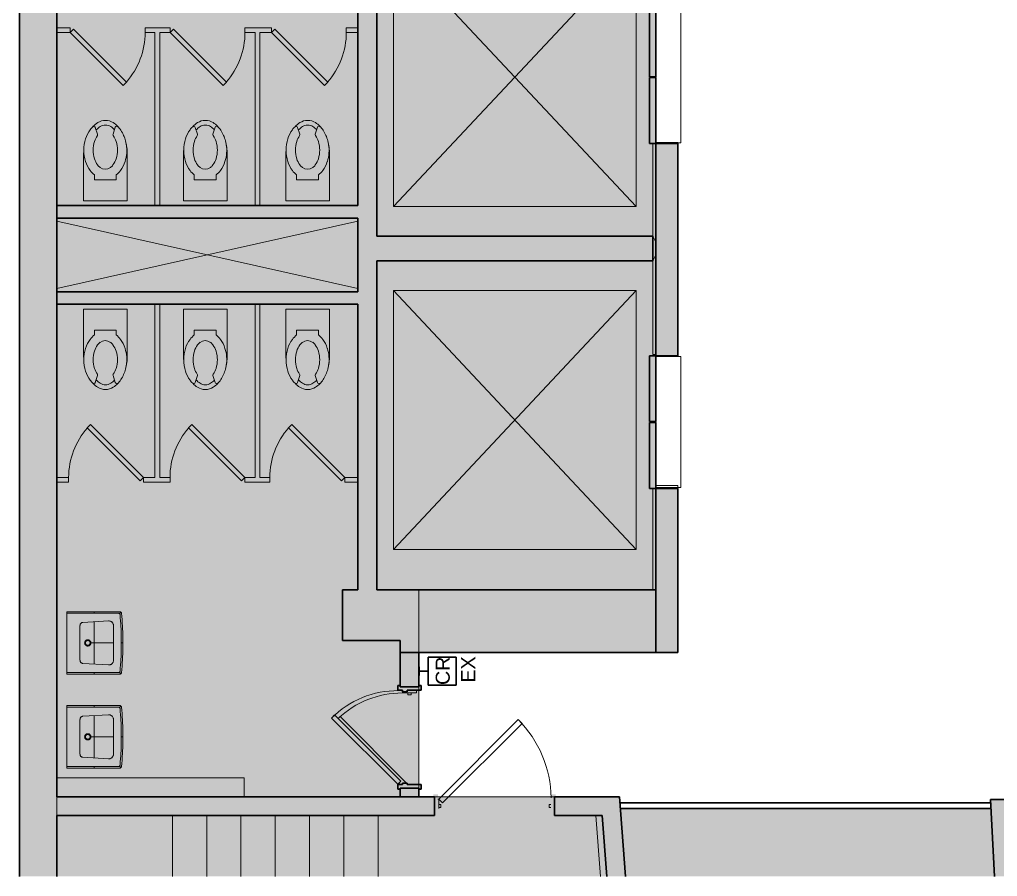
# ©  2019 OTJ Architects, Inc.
# Model space of a CAD drawing. Header units: inches. Extents: x 1808 to 2428, y 950 to 1857.
# Drawn here: x 1807.6 to 2121.1, y 949.7 to 1224.3 of the extents above; entities that cross this region are included whole.
import ezdxf

# ---------------------------------------------------------------- set-up
doc = ezdxf.new("R2010")
doc.units = ezdxf.units.IN
doc.header["$MEASUREMENT"] = 0
for name, color, linetype, lineweight in [('1600 K ST MEZZANINE_dwg', 8, 'Continuous', 9), ('A-ANNO-NOTE', 131, 'Continuous', 40), ('A-DETL-GENF', 92, 'Continuous', 9), ('A-DETL-THIN', 151, 'Continuous', 9), ('A-DOOR', 31, 'Continuous', 18), ('A-Door-Exst', 7, 'Continuous', 9), ('A-FLOR-HRAL', 11, 'Continuous', 9), ('A-Flor-Hral-Exst', 7, 'Continuous', 9), ('A-WALL', 113, 'Continuous', 18), ('A-Wall-Exst', 7, 'Continuous', 9), ('A-WALL-PATT', 111, 'Continuous', 18), ('E-ELEC-FIXT', 91, 'Continuous', 9), ('I-WALL', 2, 'Continuous', 18), ('XAR$0$AFLEV', 7, 'Continuous', 9), ('XAR$0$AFLST', 7, 'Continuous', 9), ('XAR$0$AWA', 7, 'Continuous', 9), ('XAR$0$PFI', 7, 'Continuous', 9)]:
    doc.layers.add(name, color=color, linetype=linetype, lineweight=lineweight)
doc.styles.add('Swis721 Lt BT', font='swissl.ttf', dxfattribs={"height": 4.5})

# ---------------------------------------------------------------- blocks, each defined once
blk = doc.blocks.new('ELEVATOR DOOR - 42_ x 84_-7366701-MEZZANINE  POWER _ SIGNAL')
at = {"layer": 'A-DOOR'}
for points in [[(-4.03, -3.5), (-25.15, -3.5), (-25.15, -5.5), (-4.03, -5.5)], [(17.35, -3.5), (-3.78, -3.5), (-3.78, -5.5), (17.35, -5.5)]]:
    blk.add_hatch(color=250, dxfattribs=at).paths.add_polyline_path(points, flags=0)
for p, q in [((17.1, 4.5), (-24.9, 4.5)), ((-24.9, 4.5), (-24.9, -3.5)), ((17.1, -3.5), (17.1, 4.5)), ((-4.03, -3.5), (-3.78, -3.5))]:
    blk.add_line(p, q, dxfattribs=at)
at = {"layer": 'A-DOOR', "color": 8, "lineweight": 30}
for p, q in [((-25.15, -5.5), (-25.15, -3.5)), ((-25.15, -3.5), (-4.03, -3.5)), ((-4.03, -5.5), (-25.15, -5.5)), ((-4.03, -3.5), (-4.03, -5.5)), ((-3.78, -5.5), (-3.78, -3.5)), ((-3.78, -3.5), (17.35, -3.5)), ((17.35, -5.5), (-3.78, -5.5)), ((17.35, -3.5), (17.35, -5.5))]:
    blk.add_line(p, q, dxfattribs=at)
blk = doc.blocks.new('ELEVATOR DOOR - 42_ x 84_-7366661-MEZZANINE  POWER _ SIGNAL')
at = {"layer": 'A-DOOR'}
for points in [[(-25.15, 5.5), (-25.15, 3.5), (-4.03, 3.5), (-4.03, 5.5)], [(-3.78, 5.5), (-3.78, 3.5), (17.35, 3.5), (17.35, 5.5)]]:
    blk.add_hatch(color=250, dxfattribs=at).paths.add_polyline_path(points, flags=0)
at = {"layer": 'A-DOOR', "color": 8, "lineweight": 30}
for p, q in [((-4.03, 5.5), (-25.15, 5.5)), ((-25.15, 5.5), (-25.15, 3.5)), ((-25.15, 3.5), (-4.03, 3.5)), ((-4.03, 3.5), (-4.03, 5.5)), ((17.35, 5.5), (-3.78, 5.5)), ((-3.78, 5.5), (-3.78, 3.5)), ((-3.78, 3.5), (17.35, 3.5)), ((17.35, 3.5), (17.35, 5.5))]:
    blk.add_line(p, q, dxfattribs=at)
at = {"layer": 'A-DOOR'}
for p, q in [((-24.9, 3.5), (-24.9, -4.5)), ((-3.78, 3.5), (-4.03, 3.5)), ((17.1, -4.5), (17.1, 3.5)), ((-24.9, -4.5), (17.1, -4.5))]:
    blk.add_line(p, q, dxfattribs=at)
blk = doc.blocks.new('1600 K ST MEZZANINE_dwg-7073454-MEZZANINE  POWER _ SIGNAL')
at = {"layer": 'A-Door-Exst'}
for p, q in [((1934.88, 1008.51), (1934.88, 1009.38)), ((1929.26, 979.63), (1929.77, 979.13)), ((1933.13, 979.14), (1932.13, 979.14))]:
    blk.add_line(p, q, dxfattribs=at)
at = {"layer": 'A-Door-Exst', "flags": 128}
for points in [[(1930.38, 1008.88), (1930.38, 1008.51), (1934.88, 1008.51)], [(1931.49, 979.63), (1931.62, 979.75), (1910.4, 1000.97), (1909.76, 1000.32)], [(1941.75, 974.5), (1942.03, 974.5), (1942.03, 971.5)], [(1978, 971.75), (1977.41, 971.75), (1977.41, 972.75), (1978, 972.75)]]:
    blk.add_lwpolyline(points, dxfattribs=at)
for points in [[(1933.13, 1008.51), (1933.13, 1007.89), (1932.13, 1007.89), (1932.13, 1008.51)], [(1942.03, 974.5), (1943.27, 973.27), (1968.73, 998.72), (1967.49, 999.96)], [(1942.03, 971.75), (1942.66, 971.75), (1942.66, 972.75), (1942.03, 972.75)]]:
    blk.add_lwpolyline(points, close=True, dxfattribs=at)
at = {"layer": 'A-Door-Exst'}
for centre, radius, start, end in [((1930.38, 978.51), 30, 90, 133.3989), ((1942.03, 974.5), 36, 0.6708, 45)]:
    blk.add_arc(centre, radius, start, end, dxfattribs=at)
at = {"layer": 'A-Flor-Hral-Exst'}
for p, q in [((2000.23, 973.38), (2119, 973.38)), ((2000.23, 971.38), (2119.1, 971.38))]:
    blk.add_line(p, q, dxfattribs=at)
at = {"layer": 'A-Wall-Exst'}
for p, q in [((2010.63, 1184.58), (2010.63, 1154.95)), ((2010.63, 1074.08), (2010.63, 1041.58)), ((1992.38, 969.25), (1993.91, 949.7))]:
    blk.add_line(p, q, dxfattribs=at)
at = {"layer": 'A-Wall-Exst', "flags": 128}
for points in [[(2018.63, 1184.58), (2018.63, 1184.95), (2011.63, 1184.95)], [(2010.63, 1146.95), (2010.63, 1116.95), (2011.63, 1116.95)], [(2018.63, 1074.08), (2018.63, 1074.95), (2011.63, 1074.95)]]:
    blk.add_lwpolyline(points, dxfattribs=at)
at = {"layer": 'A-WALL-PATT', "color": 7, "lineweight": 9}
for p, q in [((2011.63, 1116.95), (2010.63, 1116.95)), ((2011.63, 1074.95), (2018.63, 1074.95))]:
    blk.add_line(p, q, dxfattribs=at)
at = {"layer": 'A-WALL-PATT', "color": 7, "lineweight": 9, "flags": 128}
blk.add_lwpolyline([(2011.63, 1184.95), (2012.63, 1184.95), (2018.63, 1184.95)], dxfattribs=at)
for points in [[(2011.63, 1152.95), (2010.63, 1154.95)], [(2011.63, 1148.95), (2010.63, 1146.95)]]:
    blk.add_lwpolyline(points, close=True, dxfattribs=at)
at = {"layer": 'XAR$0$AFLEV'}
for p, q in [((1916.13, 1159.68), (1819.63, 1138.08)), ((1819.63, 1159.68), (1916.13, 1138.08))]:
    blk.add_line(p, q, dxfattribs=at)
at = {"layer": 'XAR$0$AFLEV', "flags": 128}
for points in [[(2005.28, 1247.45), (1927.48, 1247.45), (1927.48, 1164.45), (2005.28, 1164.45), (2005.28, 1247.45), (1927.48, 1164.45), (2005.28, 1164.45), (1927.48, 1247.45)], [(2005.28, 1137.45), (1927.48, 1137.45), (1927.48, 1054.45), (2005.28, 1054.45), (2005.28, 1137.45), (1927.48, 1054.45), (2005.28, 1054.45), (1927.48, 1137.45)]]:
    blk.add_lwpolyline(points, dxfattribs=at)
at = {"layer": 'XAR$0$AFLST'}
for p, q in [((1856.62, 969.25), (1856.62, 949.7)), ((1867.62, 969.25), (1867.62, 949.7)), ((1878.62, 969.25), (1878.62, 949.7)), ((1889.62, 969.25), (1889.62, 949.7)), ((1900.62, 969.25), (1900.62, 949.7)), ((1911.62, 969.25), (1911.62, 949.7)), ((1922.62, 969.25), (1922.62, 949.7))]:
    blk.add_line(p, q, dxfattribs=at)
at = {"layer": 'XAR$0$AWA', "flags": 128}
blk.add_lwpolyline([(1819.63, 981.25), (1879.63, 981.25), (1879.63, 975.25)], dxfattribs=at)
at = {"layer": 'XAR$0$PFI'}
for p, q in [((1832.65, 1187.56), (1831.92, 1189.76)), ((1838.33, 1189.79), (1837.59, 1187.56)), ((1864.68, 1187.56), (1863.95, 1189.76)), ((1870.36, 1189.79), (1869.62, 1187.56)), ((1897.49, 1187.56), (1896.76, 1189.76)), ((1903.17, 1189.79), (1902.43, 1187.56)), ((1832.65, 1110.2), (1831.92, 1107.99)), ((1838.33, 1107.97), (1837.59, 1110.2)), ((1864.68, 1110.2), (1863.95, 1107.99)), ((1870.36, 1107.97), (1869.62, 1110.2)), ((1897.49, 1110.2), (1896.76, 1107.99)), ((1903.17, 1107.97), (1902.43, 1110.2)), ((1839.35, 1034.04), (1822.75, 1034.04)), ((1836.17, 1031.58), (1827.95, 1031.12)), ((1831.53, 1034.04), (1831.53, 1034.54)), ((1840.14, 1034.41), (1839.68, 1033.91)), ((1827, 1018.96), (1827, 1030.12)), ((1831.53, 1017.76), (1831.53, 1031.32)), ((1837.75, 1019), (1837.75, 1030.08)), ((1840.21, 1024.54), (1840.21, 1027.56)), ((1830.5, 1024.54), (1837.75, 1024.54)), ((1836.17, 1017.5), (1827.95, 1017.96)), ((1831.53, 1014.54), (1831.53, 1015.04)), ((1840.14, 1014.67), (1839.68, 1015.17)), ((1839.35, 1003.95), (1822.75, 1003.95)), ((1831.53, 1003.95), (1831.53, 1004.45)), ((1840.14, 1004.32), (1839.68, 1003.82)), ((1836.17, 1001.48), (1827.95, 1001.03)), ((1831.53, 987.67), (1831.53, 1001.22)), ((1827, 988.86), (1827, 1000.03)), ((1837.75, 988.91), (1837.75, 999.99)), ((1840.21, 994.45), (1840.21, 997.46)), ((1830.5, 994.45), (1837.75, 994.45)), ((1836.17, 987.41), (1827.95, 987.87)), ((1831.53, 984.45), (1831.53, 984.95)), ((1840.14, 984.58), (1839.68, 985.08))]:
    blk.add_line(p, q, dxfattribs=at)
at = {"layer": 'XAR$0$PFI', "flags": 128}
for points in [[(1819.63, 1220.18), (1823.88, 1220.18), (1840.85, 1203.21), (1841.91, 1204.27), (1824.94, 1221.24), (1823.88, 1220.18), (1823.88, 1221.68), (1819.63, 1221.68)], [(1851.05, 1164.68), (1851.05, 1220.18), (1847.88, 1220.18), (1847.88, 1221.68), (1855.9, 1221.68), (1855.9, 1220.18), (1856.96, 1221.24), (1873.93, 1204.27), (1872.87, 1203.21), (1855.9, 1220.18), (1852.55, 1220.18), (1852.55, 1164.68)], [(1905.36, 1203.21), (1888.39, 1220.18), (1888.39, 1221.68), (1879.9, 1221.68), (1879.9, 1220.18), (1883.21, 1220.18), (1883.21, 1164.68)], [(1884.71, 1164.68), (1884.71, 1220.18), (1888.39, 1220.18), (1889.45, 1221.24), (1906.42, 1204.27), (1905.36, 1203.21)], [(1916.13, 1221.68), (1912.39, 1221.68), (1912.39, 1220.18), (1916.13, 1220.18)], [(1828.17, 1181.13), (1828.17, 1166.26), (1842.17, 1166.26), (1842.17, 1181.13)], [(1860.2, 1181.13), (1860.2, 1166.26), (1874.2, 1166.26), (1874.2, 1181.13)], [(1893.01, 1181.13), (1893.01, 1166.26), (1907.01, 1166.26), (1907.01, 1181.13)], [(1831.62, 1174.52), (1831.62, 1172.97), (1838.62, 1172.97), (1838.62, 1174.52)], [(1863.65, 1174.52), (1863.65, 1172.97), (1870.65, 1172.97), (1870.65, 1174.52)], [(1896.46, 1174.52), (1896.46, 1172.97), (1903.46, 1172.97), (1903.46, 1174.52)], [(1851.05, 1133.08), (1851.05, 1077.58), (1847.37, 1077.58), (1846.31, 1076.52), (1829.34, 1093.49), (1830.4, 1094.55)], [(1830.4, 1094.55), (1847.37, 1077.58), (1847.37, 1076.08), (1855.86, 1076.08), (1855.86, 1077.58), (1852.55, 1077.58), (1852.55, 1133.08)], [(1884.71, 1133.08), (1884.71, 1077.58), (1887.88, 1077.58), (1887.88, 1076.08), (1879.86, 1076.08), (1879.86, 1077.58), (1878.8, 1076.52), (1861.83, 1093.49), (1862.89, 1094.55), (1879.86, 1077.58), (1883.21, 1077.58), (1883.21, 1133.08)], [(1828.17, 1116.62), (1828.17, 1131.5), (1842.17, 1131.5), (1842.17, 1116.62)], [(1860.2, 1116.62), (1860.2, 1131.5), (1874.2, 1131.5), (1874.2, 1116.62)], [(1893.01, 1116.62), (1893.01, 1131.5), (1907.01, 1131.5), (1907.01, 1116.62)], [(1831.62, 1123.23), (1831.62, 1124.79), (1838.62, 1124.79), (1838.62, 1123.23)], [(1863.65, 1123.23), (1863.65, 1124.79), (1870.65, 1124.79), (1870.65, 1123.23)], [(1896.46, 1123.23), (1896.46, 1124.79), (1903.46, 1124.79), (1903.46, 1123.23)], [(1916.13, 1077.58), (1911.88, 1077.58), (1894.91, 1094.55), (1893.85, 1093.49), (1910.82, 1076.52), (1911.88, 1077.58), (1911.88, 1076.08), (1916.13, 1076.08)], [(1819.63, 1076.08), (1823.37, 1076.08), (1823.37, 1077.58), (1819.63, 1077.58)], [(1839.35, 1015.04), (1822.75, 1015.04), (1822.75, 1034.04), (1822.75, 1034.54), (1839.8, 1034.54)], [(1840.7, 1021.35), (1840.71, 1024.54), (1840.7, 1027.73)], [(1840.21, 1021.52), (1840.21, 1024.54), (1840.75, 1024.54)], [(1839.8, 1014.54), (1822.75, 1014.54), (1822.75, 1015.04)], [(1839.35, 984.95), (1822.75, 984.95), (1822.75, 1003.95), (1822.75, 1004.45), (1839.8, 1004.45)], [(1840.7, 991.26), (1840.71, 994.45), (1840.7, 997.63)], [(1840.21, 991.43), (1840.21, 994.45), (1840.75, 994.45)], [(1839.8, 984.45), (1822.75, 984.45), (1822.75, 984.95)]]:
    blk.add_lwpolyline(points, dxfattribs=at)
at = {"layer": 'XAR$0$PFI'}
for centre, radius, start, end in [((1823.88, 1220.18), 24, 318.5833, 0), ((1855.9, 1220.18), 24, 318.5833, 0), ((1888.39, 1220.18), 24, 318.5833, 0), ((1835.17, 1187.39), 4.62, 90, 122.7617), ((1835.17, 1187.39), 4.62, 57.2383, 90), ((1867.2, 1187.39), 4.62, 90, 122.7617), ((1867.2, 1187.39), 4.62, 57.2383, 90), ((1900.01, 1187.39), 4.62, 90, 122.7617), ((1900.01, 1187.39), 4.62, 57.2383, 90), ((1837.92, 1183.3), 9.56, 143.3275, 162.8584), ((1836.21, 1184.57), 7.43, 133.4258, 143.3275), ((1831.45, 1189.6), 0.5, 18.2438, 133.4259), ((1837.1, 1184.4), 8.18, 122.7616, 136.6903), ((1837.1, 1184.4), 6.68, 122.7617, 137.2435), ((1835.17, 1187.39), 3.12, 90, 122.7618), ((1835.17, 1187.39), 3.12, 57.2382, 90), ((1833.24, 1184.4), 6.68, 43.6858, 57.2383), ((1833.24, 1184.4), 8.18, 32.7685, 57.2383), ((1838.8, 1189.63), 0.5, 44.3279, 161.7562), ((1830.18, 1182.43), 11.82, 14.929, 32.7685), ((1869.95, 1183.3), 9.56, 143.3275, 162.8584), ((1868.24, 1184.57), 7.43, 133.4258, 143.3275), ((1863.48, 1189.6), 0.5, 18.2438, 133.4259), ((1869.13, 1184.4), 8.18, 122.7616, 136.6903), ((1869.13, 1184.4), 6.68, 122.7617, 137.2435), ((1867.2, 1187.39), 3.12, 90, 122.7618), ((1867.2, 1187.39), 3.12, 57.2382, 90), ((1865.27, 1184.4), 6.68, 43.6858, 57.2383), ((1865.27, 1184.4), 8.18, 32.7685, 57.2383), ((1870.83, 1189.63), 0.5, 44.3279, 161.7562), ((1862.21, 1182.43), 11.82, 14.929, 32.7685), ((1902.76, 1183.3), 9.56, 143.3275, 162.8584), ((1901.05, 1184.57), 7.43, 133.4258, 143.3275), ((1896.28, 1189.6), 0.5, 18.2438, 133.4259), ((1901.94, 1184.4), 8.18, 122.7616, 136.6903), ((1901.94, 1184.4), 6.68, 122.7617, 137.2435), ((1900.01, 1187.39), 3.12, 90, 122.7618), ((1900.01, 1187.39), 3.12, 57.2382, 90), ((1898.08, 1184.4), 6.68, 43.6858, 57.2383), ((1898.08, 1184.4), 8.18, 32.7685, 57.2383), ((1903.64, 1189.63), 0.5, 44.3279, 161.7562), ((1895.02, 1182.43), 11.82, 14.929, 32.7685), ((1840.61, 1182.47), 12.38, 162.8584, 180), ((1840.61, 1182.47), 9.38, 162.8584, 180), ((1837.92, 1183.3), 6.56, 144.4829, 162.8583), ((1832.17, 1187.4), 0.5, 324.4828, 18.2438), ((1838.07, 1187.4), 0.5, 161.7562, 215.5172), ((1832.32, 1183.3), 6.56, 17.1417, 35.5171), ((1829.63, 1182.47), 9.38, 0, 17.1416), ((1825.33, 1181.13), 16.84, 0, 14.9289), ((1872.64, 1182.47), 12.38, 162.8584, 180), ((1872.64, 1182.47), 9.38, 162.8584, 180), ((1869.95, 1183.3), 6.56, 144.4829, 162.8583), ((1864.2, 1187.4), 0.5, 324.4828, 18.2438), ((1870.1, 1187.4), 0.5, 161.7562, 215.5172), ((1864.35, 1183.3), 6.56, 17.1417, 35.5171), ((1861.66, 1182.47), 9.38, 0, 17.1416), ((1857.36, 1181.13), 16.84, 0, 14.9289), ((1905.45, 1182.47), 12.38, 162.8584, 180), ((1905.45, 1182.47), 9.38, 162.8584, 180), ((1902.76, 1183.3), 6.56, 144.4829, 162.8583), ((1897.01, 1187.4), 0.5, 324.4828, 18.2438), ((1902.91, 1187.4), 0.5, 161.7562, 215.5172), ((1897.16, 1183.3), 6.56, 17.1417, 35.5171), ((1894.47, 1182.47), 9.38, 0, 17.1416), ((1890.17, 1181.13), 16.84, 0, 14.9289), ((1845.01, 1181.13), 16.84, 174.8046, 180), ((1840.61, 1182.47), 12.38, 180, 197.1416), ((1840.61, 1182.47), 9.38, 180, 197.1416), ((1829.63, 1182.47), 9.38, 342.8584, 360), ((1829.63, 1182.47), 12.38, 342.8584, 8.2651), ((1877.04, 1181.13), 16.84, 174.8046, 180), ((1872.64, 1182.47), 12.38, 180, 197.1416), ((1872.64, 1182.47), 9.38, 180, 197.1416), ((1861.66, 1182.47), 9.38, 342.8584, 360), ((1861.66, 1182.47), 12.38, 342.8584, 8.2651), ((1909.85, 1181.13), 16.84, 174.8046, 180), ((1905.45, 1182.47), 12.38, 180, 197.1416), ((1905.45, 1182.47), 9.38, 180, 197.1416), ((1894.47, 1182.47), 9.38, 342.8584, 360), ((1894.47, 1182.47), 12.38, 342.8584, 8.2651), ((1837.92, 1181.64), 9.56, 197.1417, 216.6724), ((1837.92, 1181.64), 6.56, 197.1417, 216.6725), ((1832.32, 1181.64), 6.56, 323.3275, 342.8583), ((1832.32, 1181.64), 9.56, 323.3276, 342.8583), ((1869.95, 1181.64), 9.56, 197.1417, 216.6724), ((1869.95, 1181.64), 6.56, 197.1417, 216.6725), ((1864.35, 1181.64), 6.56, 323.3275, 342.8583), ((1864.35, 1181.64), 9.56, 323.3276, 342.8583), ((1902.76, 1181.64), 9.56, 197.1417, 216.6724), ((1902.76, 1181.64), 6.56, 197.1417, 216.6725), ((1897.16, 1181.64), 6.56, 323.3275, 342.8583), ((1897.16, 1181.64), 9.56, 323.3276, 342.8583), ((1836.21, 1180.36), 7.43, 216.6725, 231.8648), ((1836.21, 1180.36), 4.43, 216.6725, 231.8648), ((1835.12, 1179.1), 2.76, 233.419, 306.581), ((1834.03, 1180.36), 4.43, 308.1352, 323.3275), ((1834.03, 1180.36), 7.43, 308.1352, 323.3275), ((1868.24, 1180.36), 7.43, 216.6725, 231.8648), ((1868.24, 1180.36), 4.43, 216.6725, 231.8648), ((1867.15, 1179.1), 2.76, 233.419, 306.581), ((1866.06, 1180.36), 4.43, 308.1352, 323.3275), ((1866.06, 1180.36), 7.43, 308.1352, 323.3275), ((1901.05, 1180.36), 7.43, 216.6725, 231.8648), ((1901.05, 1180.36), 4.43, 216.6725, 231.8648), ((1899.96, 1179.1), 2.76, 233.419, 306.581), ((1898.87, 1180.36), 4.43, 308.1352, 323.3275), ((1898.87, 1180.36), 7.43, 308.1352, 323.3275), ((1836.21, 1117.39), 7.43, 128.1352, 143.3275), ((1834.03, 1117.39), 7.43, 36.6725, 51.8648), ((1868.24, 1117.39), 7.43, 128.1352, 143.3275), ((1866.06, 1117.39), 7.43, 36.6725, 51.8648), ((1901.05, 1117.39), 7.43, 128.1352, 143.3275), ((1898.87, 1117.39), 7.43, 36.6725, 51.8648), ((1837.92, 1116.12), 9.56, 143.3276, 162.8583), ((1837.92, 1116.12), 6.56, 143.3275, 162.8583), ((1836.21, 1117.39), 4.43, 128.1352, 143.3275), ((1835.12, 1118.65), 2.76, 53.419, 126.581), ((1834.03, 1117.39), 4.43, 36.6725, 51.8648), ((1832.32, 1116.12), 6.56, 17.1417, 36.6725), ((1832.32, 1116.12), 9.56, 17.1417, 36.6724), ((1869.95, 1116.12), 9.56, 143.3276, 162.8583), ((1869.95, 1116.12), 6.56, 143.3275, 162.8583), ((1868.24, 1117.39), 4.43, 128.1352, 143.3275), ((1867.15, 1118.65), 2.76, 53.419, 126.581), ((1866.06, 1117.39), 4.43, 36.6725, 51.8648), ((1864.35, 1116.12), 6.56, 17.1417, 36.6725), ((1864.35, 1116.12), 9.56, 17.1417, 36.6724), ((1902.76, 1116.12), 9.56, 143.3276, 162.8583), ((1902.76, 1116.12), 6.56, 143.3275, 162.8583), ((1901.05, 1117.39), 4.43, 128.1352, 143.3275), ((1899.96, 1118.65), 2.76, 53.419, 126.581), ((1898.87, 1117.39), 4.43, 36.6725, 51.8648), ((1897.16, 1116.12), 6.56, 17.1417, 36.6725), ((1897.16, 1116.12), 9.56, 17.1417, 36.6724), ((1845.01, 1116.62), 16.84, 180, 185.1954), ((1840.61, 1115.29), 12.38, 162.8584, 180), ((1840.61, 1115.29), 9.38, 162.8584, 180), ((1829.63, 1115.29), 9.38, 0, 17.1416), ((1829.63, 1115.29), 12.38, 351.7349, 17.1416), ((1825.33, 1116.62), 16.84, 345.0711, 360), ((1877.04, 1116.62), 16.84, 180, 185.1954), ((1872.64, 1115.29), 12.38, 162.8584, 180), ((1872.64, 1115.29), 9.38, 162.8584, 180), ((1861.66, 1115.29), 9.38, 0, 17.1416), ((1861.66, 1115.29), 12.38, 351.7349, 17.1416), ((1857.36, 1116.62), 16.84, 345.0711, 360), ((1909.85, 1116.62), 16.84, 180, 185.1954), ((1905.45, 1115.29), 12.38, 162.8584, 180), ((1905.45, 1115.29), 9.38, 162.8584, 180), ((1894.47, 1115.29), 9.38, 0, 17.1416), ((1894.47, 1115.29), 12.38, 351.7349, 17.1416), ((1890.17, 1116.62), 16.84, 345.0711, 360), ((1840.61, 1115.29), 12.38, 180, 197.1416), ((1840.61, 1115.29), 9.38, 180, 197.1416), ((1829.63, 1115.29), 9.38, 342.8584, 360), ((1872.64, 1115.29), 12.38, 180, 197.1416), ((1872.64, 1115.29), 9.38, 180, 197.1416), ((1861.66, 1115.29), 9.38, 342.8584, 360), ((1905.45, 1115.29), 12.38, 180, 197.1416), ((1905.45, 1115.29), 9.38, 180, 197.1416), ((1894.47, 1115.29), 9.38, 342.8584, 360), ((1837.92, 1114.45), 9.56, 197.1416, 216.6725), ((1837.92, 1114.45), 6.56, 197.1417, 215.5171), ((1832.17, 1110.35), 0.5, 341.7562, 35.5172), ((1838.07, 1110.35), 0.5, 144.4828, 198.2438), ((1832.32, 1114.45), 6.56, 324.4829, 342.8583), ((1830.18, 1115.33), 11.82, 327.2315, 345.071), ((1869.95, 1114.45), 9.56, 197.1416, 216.6725), ((1869.95, 1114.45), 6.56, 197.1417, 215.5171), ((1864.2, 1110.35), 0.5, 341.7562, 35.5172), ((1870.1, 1110.35), 0.5, 144.4828, 198.2438), ((1864.35, 1114.45), 6.56, 324.4829, 342.8583), ((1862.21, 1115.33), 11.82, 327.2315, 345.071), ((1902.76, 1114.45), 9.56, 197.1416, 216.6725), ((1902.76, 1114.45), 6.56, 197.1417, 215.5171), ((1897.01, 1110.35), 0.5, 341.7562, 35.5172), ((1902.91, 1110.35), 0.5, 144.4828, 198.2438), ((1897.16, 1114.45), 6.56, 324.4829, 342.8583), ((1895.02, 1115.33), 11.82, 327.2315, 345.071), ((1836.21, 1113.18), 7.43, 216.6725, 226.5742), ((1831.45, 1108.15), 0.5, 226.5741, 341.7562), ((1837.1, 1113.36), 8.18, 223.3097, 237.2384), ((1837.1, 1113.36), 6.68, 222.7565, 237.2383), ((1835.17, 1110.37), 3.12, 237.2382, 270), ((1835.17, 1110.37), 3.12, 270, 302.7618), ((1833.24, 1113.36), 6.68, 302.7617, 316.3142), ((1833.24, 1113.36), 8.18, 302.7617, 327.2315), ((1838.8, 1108.12), 0.5, 198.2438, 315.6721), ((1868.24, 1113.18), 7.43, 216.6725, 226.5742), ((1863.48, 1108.15), 0.5, 226.5741, 341.7562), ((1869.13, 1113.36), 8.18, 223.3097, 237.2384), ((1869.13, 1113.36), 6.68, 222.7565, 237.2383), ((1867.2, 1110.37), 3.12, 237.2382, 270), ((1867.2, 1110.37), 3.12, 270, 302.7618), ((1865.27, 1113.36), 6.68, 302.7617, 316.3142), ((1865.27, 1113.36), 8.18, 302.7617, 327.2315), ((1870.83, 1108.12), 0.5, 198.2438, 315.6721), ((1901.05, 1113.18), 7.43, 216.6725, 226.5742), ((1896.28, 1108.15), 0.5, 226.5741, 341.7562), ((1901.94, 1113.36), 8.18, 223.3097, 237.2384), ((1901.94, 1113.36), 6.68, 222.7565, 237.2383), ((1900.01, 1110.37), 3.12, 237.2382, 270), ((1900.01, 1110.37), 3.12, 270, 302.7618), ((1898.08, 1113.36), 6.68, 302.7617, 316.3142), ((1898.08, 1113.36), 8.18, 302.7617, 327.2315), ((1903.64, 1108.12), 0.5, 198.2438, 315.6721), ((1835.17, 1110.37), 4.62, 237.2383, 270), ((1835.17, 1110.37), 4.62, 270, 302.7617), ((1867.2, 1110.37), 4.62, 237.2383, 270), ((1867.2, 1110.37), 4.62, 270, 302.7617), ((1900.01, 1110.37), 4.62, 237.2383, 270), ((1900.01, 1110.37), 4.62, 270, 302.7617), ((1847.37, 1077.58), 24, 138.5833, 180), ((1879.86, 1077.58), 24, 138.5833, 180), ((1911.88, 1077.58), 24, 138.5833, 180), ((1836.27, 1029.81), 1.77, 81.5323, 93.1799), ((1836.4, 1030.71), 0.86, 64.7819, 81.5323), ((1835.32, 1028.41), 3.41, 58.2375, 64.7819), ((1839.35, 1033.46), 0.578, 75.8672, 90.0001), ((1839.41, 1033.72), 0.312, 56.5938, 75.8668), ((1839.15, 1033.33), 0.781, 47.6012, 56.5939), ((1839.15, 1033.33), 0.781, 38.609, 47.6017), ((1839.52, 1033.62), 0.312, 19.3356, 38.6086), ((1839.8, 1033.96), 0.578, 75.9109, 90), ((1839.27, 1033.53), 0.578, 5.2026, 19.3356), ((1710, 1021.76), 130.38, 3.4685, 5.2027), ((1839.87, 1034.22), 0.312, 56.68, 75.9106), ((1839.61, 1033.83), 0.783, 47.7325, 56.6803), ((1839.61, 1033.83), 0.783, 38.785, 47.7328), ((1839.97, 1034.12), 0.312, 19.5539, 38.7846), ((1839.72, 1034.03), 0.578, 5.4652, 19.5543), ((1709.99, 1021.62), 130.9, 3.6433, 5.465), ((1828.16, 1030.12), 1.15, 165.5301, 180), ((1827.65, 1030.25), 0.631, 145.9309, 165.5297), ((1828.4, 1029.74), 1.54, 136.59, 145.9312), ((1828.4, 1029.74), 1.54, 127.2488, 136.59), ((1827.86, 1030.47), 0.631, 107.6497, 127.2485), ((1828.01, 1029.97), 1.15, 93.18, 107.6499), ((1836.55, 1030.39), 1.08, 46.5898, 58.2374), ((1836.55, 1030.39), 1.08, 34.9424, 46.59), ((1834.64, 1029.05), 3.41, 28.3981, 34.9424), ((1836.88, 1030.26), 0.86, 11.6475, 28.3979), ((1835.98, 1030.08), 1.77, 359.9999, 11.6475), ((1803.55, 1027.43), 36.66, 0.1978, 3.4685), ((1803.68, 1027.59), 37.02, 0.2176, 3.6434), ((1829.5, 1024.54), 1, 140.0001, 150.0001), ((1829.5, 1024.54), 1, 130, 140), ((1829.5, 1024.54), 1, 119.9999, 129.9999), ((1829.5, 1024.54), 1, 110.0002, 120.0002), ((1829.5, 1024.54), 0.75, 120, 130), ((1829.5, 1024.54), 0.75, 109.9998, 119.9998), ((1829.5, 1024.54), 1, 99.9999, 110), ((1829.5, 1024.54), 0.75, 100.0003, 110.0003), ((1829.5, 1024.54), 1, 89.9999, 99.9999), ((1829.5, 1024.54), 0.75, 89.9999, 99.9999), ((1829.5, 1024.54), 1, 80.0001, 90.0001), ((1829.5, 1024.54), 0.75, 80.0001, 90.0001), ((1829.5, 1024.54), 0.75, 69.9997, 79.9997), ((1829.5, 1024.54), 1, 70, 80.0001), ((1829.5, 1024.54), 0.75, 60.0002, 70.0002), ((1829.5, 1024.54), 1, 59.9998, 69.9998), ((1829.5, 1024.54), 0.75, 50, 60), ((1829.5, 1024.54), 1, 50.0001, 60.0001), ((1829.5, 1024.54), 1, 40, 50), ((1829.5, 1024.54), 1, 29.9999, 39.9999), ((1829.5, 1024.54), 1, 170.0001, 180.0001), ((1829.5, 1024.54), 1, 179.9999, 189.9999), ((1829.5, 1024.54), 1, 160, 170.0001), ((1829.5, 1024.54), 1, 189.9999, 200), ((1829.5, 1024.54), 1, 149.9998, 159.9998), ((1829.5, 1024.54), 1, 200.0002, 210.0002), ((1829.5, 1024.54), 1, 209.9999, 219.9999), ((1829.5, 1024.54), 1, 220, 230), ((1829.5, 1024.54), 0.75, 170.0001, 180.0001), ((1829.5, 1024.54), 0.75, 179.9999, 189.9999), ((1829.5, 1024.54), 0.75, 159.9997, 169.9997), ((1829.5, 1024.54), 0.75, 190.0003, 200.0003), ((1829.5, 1024.54), 0.75, 150.0002, 160.0002), ((1829.5, 1024.54), 0.75, 199.9998, 209.9998), ((1829.5, 1024.54), 0.75, 140, 150), ((1829.5, 1024.54), 0.75, 210, 220), ((1829.5, 1024.54), 1, 230.0001, 240.0001), ((1829.5, 1024.54), 0.75, 130, 140), ((1829.5, 1024.54), 0.75, 220, 230), ((1829.5, 1024.54), 1, 239.9998, 249.9998), ((1829.5, 1024.54), 0.75, 230, 240), ((1829.5, 1024.54), 0.75, 240.0002, 250.0002), ((1829.5, 1024.54), 1, 250, 260.0001), ((1829.5, 1024.54), 0.75, 249.9997, 259.9997), ((1829.5, 1024.54), 1, 260.0001, 270.0001), ((1829.5, 1024.54), 0.75, 260.0001, 270.0001), ((1829.5, 1024.54), 0.75, 269.9999, 279.9999), ((1829.5, 1024.54), 1, 269.9999, 279.9999), ((1829.5, 1024.54), 0.75, 280.0003, 290.0003), ((1829.5, 1024.54), 1, 279.9999, 290), ((1829.5, 1024.54), 0.75, 289.9998, 299.9998), ((1829.5, 1024.54), 1, 290.0002, 300.0002), ((1829.5, 1024.54), 0.75, 300, 310), ((1829.5, 1024.54), 0.75, 40, 50), ((1829.5, 1024.54), 0.75, 310, 320), ((1829.5, 1024.54), 1, 299.9999, 309.9999), ((1829.5, 1024.54), 0.75, 30, 40), ((1829.5, 1024.54), 0.75, 320, 330), ((1829.5, 1024.54), 0.75, 19.9998, 29.9998), ((1829.5, 1024.54), 0.75, 330.0002, 340.0002), ((1829.5, 1024.54), 1, 310, 320), ((1829.5, 1024.54), 0.75, 10.0003, 20.0003), ((1829.5, 1024.54), 0.75, 339.9997, 349.9997), ((1829.5, 1024.54), 0.75, 359.9999, 9.9999), ((1829.5, 1024.54), 0.75, 350.0001, 0.0001), ((1829.5, 1024.54), 1, 320.0001, 330.0001), ((1829.5, 1024.54), 1, 20.0002, 30.0002), ((1829.5, 1024.54), 1, 329.9998, 339.9998), ((1829.5, 1024.54), 1, 9.9999, 20), ((1829.5, 1024.54), 1, 340, 350.0001), ((1829.5, 1024.54), 1, 359.9999, 9.9999), ((1829.5, 1024.54), 1, 350.0001, 0.0001), ((1828.16, 1018.96), 1.15, 180, 194.4699), ((1835.98, 1019), 1.77, 348.3525, 0.0001), ((1710, 1027.32), 130.38, 354.7973, 356.5315), ((1803.55, 1021.65), 36.66, 356.5315, 359.8022), ((1709.99, 1027.46), 130.9, 354.535, 356.3567), ((1803.68, 1021.49), 37.02, 356.3566, 359.7824), ((1827.65, 1018.83), 0.631, 194.4703, 214.0691), ((1828.4, 1019.34), 1.54, 214.0688, 223.41), ((1828.4, 1019.34), 1.54, 223.41, 232.7512), ((1827.86, 1018.61), 0.631, 232.7515, 252.3503), ((1828.01, 1019.11), 1.15, 252.3501, 266.82), ((1836.27, 1019.27), 1.77, 266.8201, 278.4677), ((1836.4, 1018.37), 0.86, 278.4677, 295.2181), ((1835.32, 1020.67), 3.41, 295.2181, 301.7625), ((1836.55, 1018.69), 1.08, 301.7626, 313.4102), ((1836.55, 1018.69), 1.08, 313.41, 325.0576), ((1834.64, 1020.03), 3.41, 325.0576, 331.6019), ((1836.88, 1018.82), 0.86, 331.6021, 348.3525), ((1839.35, 1015.62), 0.578, 269.9999, 284.1328), ((1839.41, 1015.36), 0.312, 284.1332, 303.4062), ((1839.15, 1015.75), 0.781, 303.4061, 312.3988), ((1839.15, 1015.75), 0.781, 312.3983, 321.391), ((1839.52, 1015.46), 0.312, 321.3914, 340.6644), ((1839.8, 1015.12), 0.578, 270, 284.0891), ((1839.27, 1015.55), 0.578, 340.6644, 354.7974), ((1839.87, 1014.86), 0.312, 284.0894, 303.32), ((1839.61, 1015.25), 0.783, 303.3197, 312.2675), ((1839.61, 1015.25), 0.783, 312.2672, 321.215), ((1839.97, 1014.96), 0.312, 321.2154, 340.4461), ((1839.72, 1015.05), 0.578, 340.4457, 354.5348), ((1839.35, 1003.37), 0.578, 75.8672, 90.0001), ((1839.41, 1003.63), 0.312, 56.5938, 75.8668), ((1839.15, 1003.23), 0.781, 47.6012, 56.5939), ((1839.15, 1003.23), 0.781, 38.609, 47.6017), ((1839.52, 1003.53), 0.312, 19.3356, 38.6086), ((1839.8, 1003.87), 0.578, 75.9109, 90), ((1839.27, 1003.44), 0.578, 5.2026, 19.3356), ((1710, 991.67), 130.38, 3.4685, 5.2027), ((1839.87, 1004.13), 0.312, 56.68, 75.9106), ((1839.61, 1003.73), 0.783, 47.7325, 56.6803), ((1839.61, 1003.73), 0.783, 38.785, 47.7328), ((1839.97, 1004.03), 0.312, 19.5539, 38.7846), ((1839.72, 1003.94), 0.578, 5.4652, 19.5543), ((1709.99, 991.53), 130.9, 3.6433, 5.465), ((1828.16, 1000.03), 1.15, 165.5301, 180), ((1827.65, 1000.16), 0.631, 145.9309, 165.5297), ((1828.4, 999.65), 1.54, 136.59, 145.9312), ((1828.4, 999.65), 1.54, 127.2488, 136.59), ((1827.86, 1000.37), 0.631, 107.6497, 127.2485), ((1828.01, 999.88), 1.15, 93.18, 107.6499), ((1836.27, 999.71), 1.77, 81.5323, 93.1799), ((1836.4, 1000.62), 0.86, 64.7819, 81.5323), ((1835.32, 998.31), 3.41, 58.2375, 64.7819), ((1836.55, 1000.29), 1.08, 46.5898, 58.2374), ((1836.55, 1000.29), 1.08, 34.9424, 46.59), ((1834.64, 998.96), 3.41, 28.3981, 34.9424), ((1836.88, 1000.17), 0.86, 11.6475, 28.3979), ((1835.98, 999.99), 1.77, 359.9999, 11.6475), ((1803.55, 997.34), 36.66, 0.1978, 3.4685), ((1803.68, 997.49), 37.02, 0.2176, 3.6434), ((1829.5, 994.45), 1, 170.0001, 180.0001), ((1829.5, 994.45), 1, 179.9999, 189.9999), ((1829.5, 994.45), 1, 160, 170.0001), ((1829.5, 994.45), 1, 189.9999, 200), ((1829.5, 994.45), 1, 149.9998, 159.9998), ((1829.5, 994.45), 1, 200.0002, 210.0002), ((1829.5, 994.45), 1, 140.0001, 150.0001), ((1829.5, 994.45), 1, 209.9999, 219.9999), ((1829.5, 994.45), 1, 130, 140), ((1829.5, 994.45), 1, 220, 230), ((1829.5, 994.45), 0.75, 170.0001, 180.0001), ((1829.5, 994.45), 0.75, 179.9999, 189.9999), ((1829.5, 994.45), 0.75, 159.9997, 169.9997), ((1829.5, 994.45), 0.75, 190.0003, 200.0003), ((1829.5, 994.45), 0.75, 150.0002, 160.0002), ((1829.5, 994.45), 0.75, 199.9998, 209.9998), ((1829.5, 994.45), 1, 119.9999, 129.9999), ((1829.5, 994.45), 0.75, 140, 150), ((1829.5, 994.45), 0.75, 210, 220), ((1829.5, 994.45), 0.75, 130, 140), ((1829.5, 994.45), 0.75, 220, 230), ((1829.5, 994.45), 1, 110.0002, 120.0002), ((1829.5, 994.45), 0.75, 120, 130), ((1829.5, 994.45), 0.75, 230, 240), ((1829.5, 994.45), 0.75, 109.9998, 119.9998), ((1829.5, 994.45), 0.75, 240.0002, 250.0002), ((1829.5, 994.45), 1, 99.9999, 110), ((1829.5, 994.45), 0.75, 100.0003, 110.0003), ((1829.5, 994.45), 1, 89.9999, 99.9999), ((1829.5, 994.45), 0.75, 89.9999, 99.9999), ((1829.5, 994.45), 1, 80.0001, 90.0001), ((1829.5, 994.45), 0.75, 80.0001, 90.0001), ((1829.5, 994.45), 0.75, 69.9997, 79.9997), ((1829.5, 994.45), 1, 70, 80.0001), ((1829.5, 994.45), 0.75, 60.0002, 70.0002), ((1829.5, 994.45), 0.75, 289.9998, 299.9998), ((1829.5, 994.45), 1, 59.9998, 69.9998), ((1829.5, 994.45), 0.75, 50, 60), ((1829.5, 994.45), 0.75, 300, 310), ((1829.5, 994.45), 0.75, 40, 50), ((1829.5, 994.45), 0.75, 310, 320), ((1829.5, 994.45), 1, 50.0001, 60.0001), ((1829.5, 994.45), 0.75, 30, 40), ((1829.5, 994.45), 0.75, 320, 330), ((1829.5, 994.45), 1, 40, 50), ((1829.5, 994.45), 0.75, 19.9998, 29.9998), ((1829.5, 994.45), 0.75, 330.0002, 340.0002), ((1829.5, 994.45), 1, 310, 320), ((1829.5, 994.45), 0.75, 10.0003, 20.0003), ((1829.5, 994.45), 0.75, 339.9997, 349.9997), ((1829.5, 994.45), 0.75, 359.9999, 9.9999), ((1829.5, 994.45), 0.75, 350.0001, 0.0001), ((1829.5, 994.45), 1, 29.9999, 39.9999), ((1829.5, 994.45), 1, 320.0001, 330.0001), ((1829.5, 994.45), 1, 20.0002, 30.0002), ((1829.5, 994.45), 1, 329.9998, 339.9998), ((1829.5, 994.45), 1, 9.9999, 20), ((1829.5, 994.45), 1, 340, 350.0001), ((1829.5, 994.45), 1, 359.9999, 9.9999), ((1829.5, 994.45), 1, 350.0001, 0.0001), ((1829.5, 994.45), 1, 230.0001, 240.0001), ((1829.5, 994.45), 1, 239.9998, 249.9998), ((1829.5, 994.45), 1, 250, 260.0001), ((1829.5, 994.45), 0.75, 249.9997, 259.9997), ((1829.5, 994.45), 1, 260.0001, 270.0001), ((1829.5, 994.45), 0.75, 260.0001, 270.0001), ((1829.5, 994.45), 0.75, 269.9999, 279.9999), ((1829.5, 994.45), 1, 269.9999, 279.9999), ((1829.5, 994.45), 0.75, 280.0003, 290.0003), ((1829.5, 994.45), 1, 279.9999, 290), ((1829.5, 994.45), 1, 290.0002, 300.0002), ((1829.5, 994.45), 1, 299.9999, 309.9999), ((1803.55, 991.55), 36.66, 356.5315, 359.8022), ((1803.68, 991.4), 37.02, 356.3566, 359.7824), ((1828.16, 988.86), 1.15, 180, 194.4699), ((1827.65, 988.73), 0.631, 194.4703, 214.0691), ((1828.4, 989.24), 1.54, 214.0688, 223.41), ((1828.4, 989.24), 1.54, 223.41, 232.7512), ((1827.86, 988.52), 0.631, 232.7515, 252.3503), ((1828.01, 989.02), 1.15, 252.3501, 266.82), ((1835.32, 990.58), 3.41, 295.2181, 301.7625), ((1836.55, 988.6), 1.08, 301.7626, 313.4102), ((1836.55, 988.6), 1.08, 313.41, 325.0576), ((1834.64, 989.93), 3.41, 325.0576, 331.6019), ((1836.88, 988.72), 0.86, 331.6021, 348.3525), ((1835.98, 988.91), 1.77, 348.3525, 0.0001), ((1710, 997.22), 130.38, 354.7973, 356.5315), ((1709.99, 997.37), 130.9, 354.535, 356.3567), ((1836.27, 989.18), 1.77, 266.8201, 278.4677), ((1836.4, 988.28), 0.86, 278.4677, 295.2181), ((1839.35, 985.52), 0.578, 269.9999, 284.1328), ((1839.41, 985.27), 0.312, 284.1332, 303.4062), ((1839.15, 985.66), 0.781, 303.4061, 312.3988), ((1839.15, 985.66), 0.781, 312.3983, 321.391), ((1839.52, 985.36), 0.312, 321.3914, 340.6644), ((1839.8, 985.02), 0.578, 270, 284.0891), ((1839.27, 985.45), 0.578, 340.6644, 354.7974), ((1839.87, 984.77), 0.312, 284.0894, 303.32), ((1839.61, 985.16), 0.783, 303.3197, 312.2675), ((1839.61, 985.16), 0.783, 312.2672, 321.215), ((1839.97, 984.86), 0.312, 321.2154, 340.4461), ((1839.72, 984.95), 0.578, 340.4457, 354.5348)]:
    blk.add_arc(centre, radius, start, end, dxfattribs=at)
blk = doc.blocks.new('Walls 1 - Walls 1-7192676-MEZZANINE  POWER _ SIGNAL')
at = {"layer": 'A-WALL', "lineweight": 9}
blk.add_hatch(color=7, dxfattribs=at).paths.add_polyline_path([(1951.56, 1021.45), (2011.63, 1021.45), (2011.63, 1041.58), (1922.13, 1041.58), (1922.13, 1146.95), (2010.63, 1146.95), (2010.63, 1154.95), (1922.13, 1154.95), (1922.13, 1258.73), (2011.63, 1258.73), (2011.63, 1264.73), (1973.63, 1264.73), (1973.63, 1275.92), (1911.63, 1275.92), (1911.63, 1258.73), (1916.13, 1258.73), (1916.13, 1164.68), (1819.63, 1164.68), (1819.63, 1160.68), (1916.13, 1160.68), (1916.13, 1137.08), (1819.63, 1137.08), (1819.63, 1133.08), (1916.13, 1133.08), (1916.13, 1041.58), (1911.13, 1041.58), (1911.13, 1025.33), (1929.63, 1025.33), (1929.63, 1021.45), (1931.42, 1021.45)], flags=0)
at = {"layer": 'A-WALL', "color": 8, "lineweight": 30}
for p, q in [((1973.63, 1275.92), (1911.63, 1275.92)), ((1911.63, 1275.92), (1911.63, 1258.73)), ((1973.63, 1264.73), (1973.63, 1275.92)), ((2011.63, 1264.73), (1973.63, 1264.73)), ((2011.63, 1258.73), (2011.63, 1264.73)), ((1911.63, 1258.73), (1916.13, 1258.73)), ((1916.13, 1258.73), (1916.13, 1164.68)), ((1922.13, 1154.95), (1922.13, 1258.73)), ((1922.13, 1258.73), (2011.63, 1258.73)), ((1916.13, 1164.68), (1819.63, 1164.68)), ((1819.63, 1164.68), (1819.63, 1160.68)), ((1819.63, 1160.68), (1916.13, 1160.68)), ((1916.13, 1160.68), (1916.13, 1137.08)), ((2010.63, 1154.95), (1922.13, 1154.95)), ((2010.63, 1146.95), (2010.63, 1154.95)), ((1922.13, 1041.58), (1922.13, 1146.95)), ((1922.13, 1146.95), (2010.63, 1146.95)), ((1916.13, 1137.08), (1819.63, 1137.08)), ((1819.63, 1137.08), (1819.63, 1133.08)), ((1819.63, 1133.08), (1916.13, 1133.08)), ((1916.13, 1133.08), (1916.13, 1041.58)), ((1916.13, 1041.58), (1911.13, 1041.58)), ((1911.13, 1041.58), (1911.13, 1025.33)), ((2011.63, 1041.58), (1922.13, 1041.58)), ((2011.63, 1021.45), (2011.63, 1041.58)), ((1911.13, 1025.33), (1929.63, 1025.33)), ((1929.63, 1025.33), (1929.63, 1021.45)), ((1929.63, 1021.45), (2011.63, 1021.45))]:
    blk.add_line(p, q, dxfattribs=at)
blk = doc.blocks.new('Door - Single - Solid Door-7682708-MEZZANINE  POWER _ SIGNAL')
at = {"layer": 'A-DOOR'}
h = blk.add_hatch(color=250, dxfattribs=at)
h.paths.add_polyline_path([(-14.13, 3.84), (-15.63, 3.84), (-15.63, 3.09), (-15.26, 3.09), (-15.26, -2.91), (-15.63, -2.91), (-15.63, -3.66), (-14.13, -3.66), (-14.13, 0.84), (-13.63, 0.84), (-13.63, 2.34), (-14.13, 2.34), (-14.13, 3.09)], flags=0)
h.paths.add_polyline_path([(23.24, 3.84), (22.12, 3.84), (22.12, 2.34), (21.62, 2.34), (21.62, 0.84), (22.12, 0.84), (22.12, -3.66), (23.62, -3.66), (23.62, -2.91), (23.24, -2.91), (23.24, 3.09), (23.62, 3.09), (23.62, 3.84)], flags=0)
blk = doc.blocks.new('Door - Single - Solid Door 2_6-7274923-MEZZANINE  POWER _ SIGNAL')
at = {"layer": 'A-DOOR'}
h = blk.add_hatch(color=250, dxfattribs=at)
h.paths.add_polyline_path([(-12.63, -2.91), (-12.63, -3.66), (-11.13, -3.66), (-11.13, 0.84), (-10.63, 0.84), (-10.63, 2.34), (-11.13, 2.34), (-11.13, 3.84), (-12.63, 3.84), (-12.63, 3.09), (-12.26, 3.09), (-12.26, -2.91)], flags=0)
h.paths.add_polyline_path([(18.62, 0.84), (19.12, 0.84), (19.12, -3.66), (20.62, -3.66), (20.62, -2.91), (20.24, -2.91), (20.24, 3.09), (20.62, 3.09), (20.62, 3.84), (19.12, 3.84), (19.12, 2.34), (18.62, 2.34), (18.62, 2.01)], flags=0)
at = {"layer": 'A-DOOR', "color": 8, "lineweight": 30}
for p, q in [((-11.01, 3.84), (10.21, 25.05)), ((11.18, 24.08), (-10.03, 2.87)), ((10.21, 25.05), (11.18, 24.08)), ((-12.63, 3.84), (-12.63, 3.09)), ((-11.13, 3.84), (-12.63, 3.84)), ((-11.13, 2.34), (-11.13, 3.84)), ((-10.03, 2.87), (-11.01, 3.84)), ((20.62, 3.84), (19.12, 3.84)), ((19.12, 3.84), (19.12, 2.34)), ((20.62, 3.09), (20.62, 3.84)), ((-10.63, 2.34), (-11.13, 2.34)), ((-11.13, -3.66), (-11.13, 0.84)), ((-11.13, 0.84), (-10.63, 0.84)), ((-10.63, 0.84), (-10.63, 2.34)), ((19.12, 2.34), (18.62, 2.34)), ((18.62, 2.34), (18.62, 0.84)), ((18.62, 0.84), (19.12, 0.84)), ((19.12, 0.84), (19.12, -3.66)), ((-12.63, -2.91), (-12.63, -3.66)), ((20.62, -3.66), (20.62, -2.91)), ((-12.63, -3.66), (-11.13, -3.66)), ((19.12, -3.66), (20.62, -3.66))]:
    blk.add_line(p, q, dxfattribs=at)
at = {"layer": 'A-DOOR', "lineweight": 9}
blk.add_arc((-11.01, 3.84), 30, 359.5, 45, dxfattribs=at)
blk = doc.blocks.new('Top Rail Type - Top Rail_Internal_-7195333-MEZZANINE  POWER _ SIGNAL')
at = {"layer": 'A-FLOR-HRAL'}
for p, q in [((2119, 973.13), (2000.1, 973.13)), ((2119, 972.48), (2119, 972.29)), ((2000.21, 971.63), (2119, 971.63))]:
    blk.add_line(p, q, dxfattribs=at)
blk = doc.blocks.new('Top Rail Type - Top Rail_Internal_-V1-MEZZANINE  POWER _ SIGNAL')
at = {"layer": 'A-FLOR-HRAL'}
for p, q in [((2000.1, 973.13), (2119, 973.13)), ((2119, 973.13), (2119, 971.63)), ((2000.21, 971.63), (2119, 971.63))]:
    blk.add_line(p, q, dxfattribs=at)
blk = doc.blocks.new('PS - Junction Box _Wall Base_ - Card Reader-7284256-MEZZANINE  POWER _ SIGNAL')
at = {"layer": 'E-ELEC-FIXT'}
for p, q in [((1935.82, 1016.84), (1935.63, 1016.84)), ((1935.82, 1016.84), (1935.82, 1014.09)), ((1935.63, 1014.09), (1935.82, 1014.09))]:
    blk.add_line(p, q, dxfattribs=at)

msp = doc.modelspace()

# ---------------------------------------------------------------- hatches: boundary and pattern name
at = {"layer": 'A-DETL-GENF'}
h = msp.add_hatch(color=9, dxfattribs=at)
h.paths.add_polyline_path([(1979.5, 949.7), (1995.92, 949.7), (1994.38, 969.25), (1979.5, 969.25), (1979.5, 968.5), (1978, 968.5), (1978, 970), (1977.5, 970), (1977.5, 971.5), (1978, 971.5), (1978, 975.25), (1941.75, 975.25), (1941.75, 971.5), (1942.25, 971.5), (1942.25, 970), (1941.75, 970), (1941.75, 968.5), (1940.25, 968.5), (1940.25, 969.25), (1819.63, 969.25), (1819.63, 949.7), (1979.13, 949.7)], flags=0)
h.paths.add_polyline_path([(2030.93, 949.7), (2120.2, 949.7), (2119.1, 971.38), (2000.23, 971.38), (2001.94, 949.7), (2009.01, 949.7)], flags=0)
h.paths.add_polyline_path([(2149.98, 949.7), (2427.76, 949.7), (2427.76, 1207.73), (2411.83, 1207.73), (2411.83, 1061.08), (2412.08, 1061.08), (2412.08, 1041.2), (2381.7, 1041.2), (2381.7, 995.15), (2146.63, 995.15), (2146.63, 949.7), (2149.39, 949.7)], flags=0)
h.paths.add_polyline_path([(2134.37, 949.7), (2140.63, 949.7), (2140.63, 968.38), (2125.26, 968.38), (2126.21, 949.7), (2134.25, 949.7)], flags=0)
h.paths.add_polyline_path([(2139.38, 974.38), (2143.13, 974.38), (2143.13, 995.15), (2139.38, 995.15), (2139.38, 974.8)], flags=0)
h.paths.add_polyline_path([(1926.63, 975.25), (1929.63, 975.25), (1929.63, 977.63), (1928.88, 977.63), (1928.88, 979.13), (1930.38, 979.13), (1930.38, 979.63), (1931.88, 979.63), (1931.88, 979.13), (1935.63, 979.13), (1935.63, 1009.38), (1931.88, 1009.38), (1931.88, 1008.88), (1930.38, 1008.88), (1930.38, 1009.38), (1928.88, 1009.38), (1928.88, 1010.88), (1929.63, 1010.88), (1929.63, 1025.33), (1911.13, 1025.33), (1911.13, 1041.58), (1916.13, 1041.58), (1916.13, 1133.08), (1819.63, 1133.08), (1819.63, 975.25), (1924.13, 975.25)], flags=0)
h.paths.add_polyline_path([(2011.63, 1041.58), (2011.63, 1074.08), (2009.63, 1074.08), (2009.63, 1095.2), (2011.63, 1095.2), (2011.63, 1095.45), (2009.63, 1095.45), (2009.63, 1116.58), (2011.63, 1116.58), (2011.63, 1184.58), (2009.63, 1184.58), (2009.63, 1205.7), (2011.63, 1205.7), (2011.63, 1205.95), (2009.63, 1205.95), (2009.63, 1227.08), (2011.63, 1227.08), (2011.63, 1258.73), (1922.13, 1258.73), (1922.13, 1154.95), (2010.63, 1154.95), (2010.63, 1146.95), (1922.13, 1146.95), (1922.13, 1041.58), (1951.56, 1041.58)], flags=0)
h.paths.add_polyline_path([(1824.48, 1137.08), (1916.13, 1137.08), (1916.13, 1160.68), (1819.63, 1160.68), (1819.63, 1137.08)], flags=0)
h.paths.add_polyline_path([(1906.24, 1164.68), (1916.13, 1164.68), (1916.13, 1258.73), (1911.63, 1258.73), (1911.63, 1275.92), (1926.63, 1275.92), (1926.63, 1309.66), (1925.88, 1309.66), (1925.88, 1311.16), (1926.63, 1311.16), (1926.63, 1341.41), (1925.88, 1341.41), (1925.88, 1342.91), (1926.63, 1342.91), (1926.63, 1347.28), (1819.63, 1347.28), (1819.63, 1164.68), (1825.31, 1164.68)], flags=0)
h.paths.add_polyline_path([(1991.25, 1264.73), (2011.63, 1264.73), (2011.63, 1296.45), (1976.11, 1296.45), (1976.11, 1295.7), (1974.61, 1295.7), (1974.61, 1301.2), (1974.11, 1301.2), (1974.11, 1302.7), (1974.61, 1302.7), (1974.61, 1303.45), (1944.36, 1303.45), (1944.36, 1302.7), (1944.86, 1302.7), (1944.86, 1301.2), (1944.36, 1301.2), (1944.36, 1295.7), (1942.86, 1295.7), (1942.86, 1296.45), (1932.63, 1296.45), (1932.63, 1275.92), (1973.63, 1275.92), (1973.63, 1264.73)], flags=0)
h.paths.add_polyline_path([(1936.38, 1347.28), (1970.75, 1347.28), (1970.75, 1351.03), (1970.25, 1351.03), (1970.25, 1352.53), (1970.75, 1352.53), (1970.75, 1354.03), (1972.25, 1354.03), (1972.25, 1353.28), (1972.36, 1353.28), (1972.36, 1443.7), (1819.63, 1443.7), (1819.63, 1353.28), (1933, 1353.28), (1933, 1354.03), (1934.5, 1354.03), (1934.5, 1352.53), (1935, 1352.53), (1935, 1351.03), (1934.5, 1351.03), (1934.5, 1347.28), (1935, 1347.28)], flags=0)
h.paths.add_polyline_path([(1985.83, 1448.7), (1985.83, 1844.7), (1913.9, 1844.7), (1913.9, 1836.6), (1899.93, 1836.6), (1899.93, 1844.7), (1828.13, 1844.7), (1828.13, 1833.6), (1819.63, 1833.6), (1819.63, 1665.6), (1829.88, 1665.6), (1829.88, 1660.6), (1844.88, 1660.6), (1844.88, 1610.85), (1819.63, 1610.85), (1819.63, 1449.7), (1921.63, 1449.7), (1921.63, 1459.54), (1951.63, 1459.54), (1951.63, 1449.7), (1972.36, 1449.7), (1972.36, 1448.7), (1976.98, 1448.7)], flags=0)
at = {"layer": 'A-WALL-PATT', "lineweight": 9}
for points in [[(1819.63, 949.7), (1819.63, 1856.85), (1807.63, 1856.85), (1807.63, 949.7), (1819.03, 949.7)], [(2125.88, 949.7), (2126.21, 949.7), (2124.96, 974.38), (2118.95, 974.38), (2120.2, 949.7)], [(2001.94, 949.7), (2000.4, 969.25), (1994.38, 969.25), (1995.92, 949.7)]]:
    msp.add_hatch(color=7, dxfattribs=at).paths.add_polyline_path(points, flags=0)
h = msp.add_hatch(color=7, dxfattribs=at)
h.paths.add_polyline_path([(2018.63, 1021.45), (2018.63, 1074.08), (2011.63, 1074.08), (2011.63, 1021.45)], flags=0)
h.paths.add_polyline_path([(2011.63, 1116.58), (2018.63, 1116.58), (2018.63, 1184.58), (2011.63, 1184.58), (2011.63, 1146.95)], flags=0)
h.paths.add_polyline_path([(2018.63, 1227.08), (2018.63, 1303.45), (2011.63, 1303.45), (2011.63, 1227.08)], flags=0)
h = msp.add_hatch(color=7, dxfattribs=at)
h.paths.add_polyline_path([(1929.63, 975.25), (1935.63, 975.25), (1935.63, 978), (1929.63, 978)], flags=0)
h.paths.add_polyline_path([(1935.63, 1010.5), (1935.63, 1021.45), (1929.63, 1021.45), (1929.63, 1010.5)], flags=0)
h = msp.add_hatch(color=7, dxfattribs=at)
h.paths.add_polyline_path([(1979.13, 969.25), (2000.4, 969.25), (1999.93, 975.25), (1979.13, 975.25)], flags=0)
h.paths.add_polyline_path([(1929.85, 969.25), (1940.63, 969.25), (1940.63, 975.25), (1819.63, 975.25), (1819.63, 969.25), (1907.67, 969.25)], flags=0)

# ---------------------------------------------------------------- linework, layer by layer
at = {"layer": 'A-ANNO-NOTE', "lineweight": 30}
for p, q in [((1938.63, 1019.97), (1938.63, 1010.97)), ((1947.63, 1019.97), (1938.63, 1019.97)), ((1947.63, 1010.97), (1947.63, 1019.97)), ((1935.63, 1013.97), (1935.63, 1016.97)), ((1935.63, 1015.47), (1938.63, 1015.47)), ((1938.63, 1010.97), (1947.63, 1010.97))]:
    msp.add_line(p, q, dxfattribs=at)
at = {"layer": 'A-DETL-THIN'}
for p, q in [((1819.63, 1844.7), (1819.63, 949.7)), ((2011.63, 1041.58), (2011.63, 1303.45)), ((1935.63, 975.25), (1935.63, 1041.58)), ((1935.63, 1041.58), (2011.63, 1041.58)), ((1999.93, 975.25), (1935.63, 975.25)), ((2000.23, 971.38), (1999.93, 975.25)), ((2134.38, 974.38), (2118.95, 974.38)), ((2118.95, 974.38), (2119.1, 971.38)), ((2119.1, 971.38), (2000.23, 971.38))]:
    msp.add_line(p, q, dxfattribs=at)
at = {"layer": 'A-WALL', "color": 8, "lineweight": 30}
for p, q in [((2018.63, 1184.58), (2011.63, 1184.58)), ((2011.63, 1184.58), (2011.63, 1116.58)), ((2018.63, 1116.58), (2018.63, 1184.58)), ((2011.63, 1116.58), (2018.63, 1116.58)), ((2018.63, 1074.08), (2011.63, 1074.08)), ((2011.63, 1074.08), (2011.63, 1021.45)), ((2018.63, 1021.45), (2018.63, 1074.08)), ((1929.63, 1021.45), (1929.63, 1010.5)), ((1935.63, 1021.45), (1929.63, 1021.45)), ((1935.63, 1010.5), (1935.63, 1021.45)), ((2011.63, 1021.45), (2018.63, 1021.45)), ((1929.63, 1010.5), (1935.63, 1010.5)), ((1940.63, 975.25), (1819.63, 975.25)), ((1929.63, 978), (1929.63, 975.25)), ((1935.63, 978), (1929.63, 978)), ((1935.63, 975.25), (1935.63, 978)), ((1940.63, 969.25), (1940.63, 975.25)), ((1999.93, 975.25), (1979.13, 975.25)), ((1979.13, 975.25), (1979.13, 969.25)), ((2001.94, 949.7), (1999.93, 975.25)), ((2118.95, 974.38), (2120.2, 949.7)), ((2134.38, 974.38), (2118.95, 974.38)), ((1819.63, 969.25), (1940.63, 969.25)), ((1979.13, 969.25), (1994.38, 969.25)), ((1994.38, 969.25), (1995.92, 949.7))]:
    msp.add_line(p, q, dxfattribs=at)
at = {"layer": 'I-WALL', "color": 8, "lineweight": 30}
for p, q in [((1807.63, 1856.85), (1807.63, 949.7)), ((1819.63, 975.25), (1819.63, 1347.28)), ((1819.63, 949.7), (1819.63, 969.25))]:
    msp.add_line(p, q, dxfattribs=at)

# ---------------------------------------------------------------- block references
at = {"layer": '1600 K ST MEZZANINE_dwg', "color": 7}
msp.add_blockref('1600 K ST MEZZANINE_dwg-7073454-MEZZANINE  POWER _ SIGNAL', (0, 0), dxfattribs=at)
at = {"layer": 'A-DOOR'}
for name, p, rotation in [('ELEVATOR DOOR - 42_ x 84_-7366701-MEZZANINE  POWER _ SIGNAL', (2015.13, 1201.92), 270), ('ELEVATOR DOOR - 42_ x 84_-7366661-MEZZANINE  POWER _ SIGNAL', (2015.13, 1099.23), 90), ('Door - Single - Solid Door 2_6-7274923-MEZZANINE  POWER _ SIGNAL', (1932.72, 990.26), 90), ('Door - Single - Solid Door-7682708-MEZZANINE  POWER _ SIGNAL', (1963.87, 972.34), 180)]:
    msp.add_blockref(name, p, dxfattribs=dict(at, rotation=rotation))
at = {"layer": 'A-FLOR-HRAL'}
for name in ['Top Rail Type - Top Rail_Internal_-7195333-MEZZANINE  POWER _ SIGNAL', 'Top Rail Type - Top Rail_Internal_-V1-MEZZANINE  POWER _ SIGNAL']:
    msp.add_blockref(name, (0, 0), dxfattribs=at)
at = {"layer": 'A-WALL', "lineweight": 9}
msp.add_blockref('Walls 1 - Walls 1-7192676-MEZZANINE  POWER _ SIGNAL', (0, 0), dxfattribs=at)
at = {"layer": 'E-ELEC-FIXT'}
msp.add_blockref('PS - Junction Box _Wall Base_ - Card Reader-7284256-MEZZANINE  POWER _ SIGNAL', (0, 0), dxfattribs=at)

# ---------------------------------------------------------------- texts
at = {"layer": 'A-ANNO-NOTE', "lineweight": 9, "char_height": 4.5, "attachment_point": 1, "rotation": 90, "style": 'Swis721 Lt BT'}
for s, insert, width in [('CR', (1941.04, 1011.06), 10.302), ('EX', (1949.2, 1011.83), 9.2415)]:
    msp.add_mtext(s, dxfattribs=dict(at, insert=insert, width=width))

doc.saveas('drawing.dxf')
